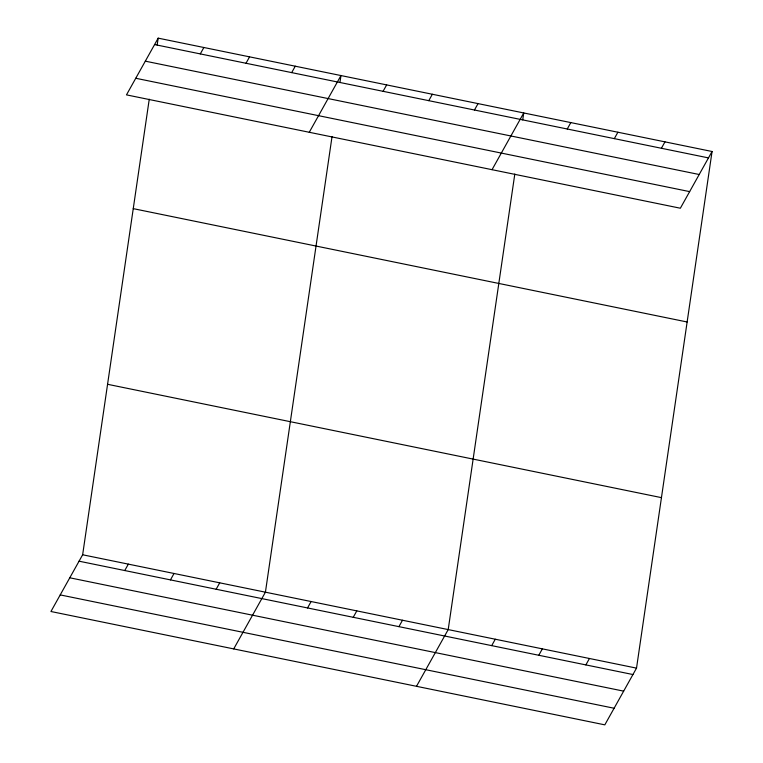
<?xml version="1.0" encoding="UTF-8"?>
<svg xmlns="http://www.w3.org/2000/svg" width="763" height="763" viewBox="0 0 763 763"><rect width="100%" height="100%" fill="white"/><g stroke="black" fill="none" stroke-linecap="round" stroke-linejoin="round"><path stroke-width="1.14" d="M712.06 151.494L680.358 208.223L126.477 94.87L158.179 38.15L712.06 151.494L636.523 668.13L604.821 724.85L50.94 611.506L82.642 554.777L149.252 99.2M157.168 45.065L158.179 38.15M332.039 136.606L265.419 592.183L233.716 648.903M339.955 82.471L340.966 75.556L309.263 132.276M514.815 174.012L448.205 629.589L416.503 686.309M522.731 119.867L523.742 112.962L492.04 169.682M200.297 53.906L203.874 47.497M245.991 63.262L249.568 56.853M291.685 72.609L295.262 66.2M383.074 91.312L386.66 84.903M124.751 570.543L128.337 564.134M428.768 100.668L432.354 94.259M170.454 579.89L174.031 573.48M474.462 110.015L478.048 103.606M216.148 589.246L219.725 582.837M567.243 129.004L570.819 122.595M307.537 607.949L311.113 601.54M614.32 138.637L617.896 132.228M353.231 617.296L356.807 610.886M661.397 148.27L664.983 141.861M398.925 626.642L402.502 620.243M491.696 645.632L495.282 639.222M538.783 655.264L542.359 648.855M585.86 664.897L589.437 658.498M154.603 44.559L708.474 157.903M145.323 61.164L699.204 174.508M135.757 78.265L689.638 191.618M133.248 208.642L687.129 321.986M107.573 384.294L661.445 497.638M82.642 554.777L636.523 668.13M79.056 561.187L632.937 674.54M69.776 577.791L623.657 691.135M60.22 594.902L614.101 708.245"/></g></svg>
